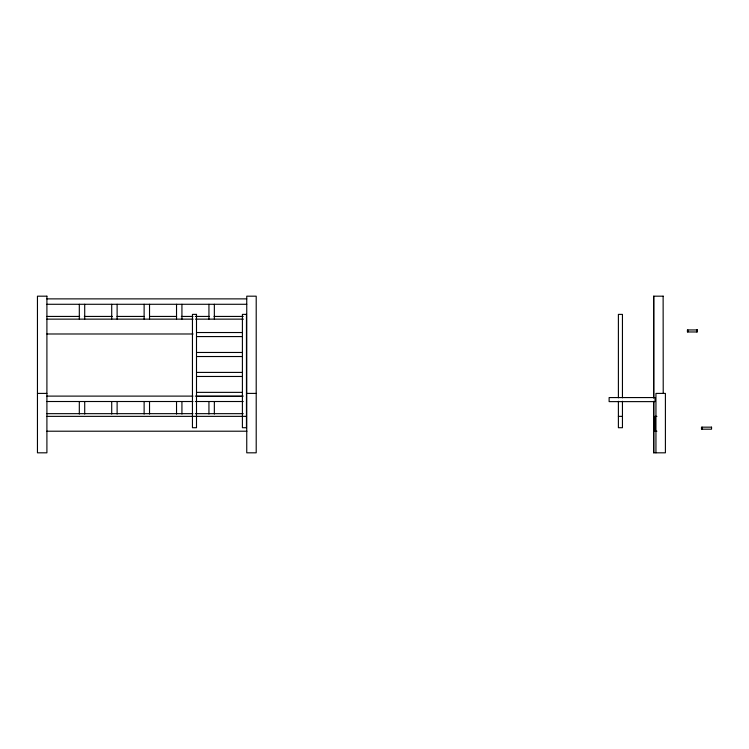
<?xml version="1.0" encoding="UTF-8"?>
<svg xmlns="http://www.w3.org/2000/svg" width="749" height="749" viewBox="0 0 749 749"><rect width="100%" height="100%" fill="white"/><g stroke="black" fill="none" stroke-linecap="round" stroke-linejoin="round"><path stroke-width="1.12" d="M663.221 296.183L653.671 296.183L653.671 397.878M46.906 298.879L246.749 298.879M46.906 304.281L246.749 304.281M46.906 316.434L79.628 316.434M84.3 316.434L112.35 316.434M117.022 316.434L143.902 316.434M149.744 316.434L176.624 316.434M181.305 316.434L192.989 316.434M195.33 316.434L209.355 316.434M214.027 316.434L243.247 316.434M46.906 319.14L193.12 319.14M195.461 319.14L243.416 319.14M196.5 332.528L242.404 332.528M46.906 333.988L193.12 333.988M196.5 336.573L242.404 336.573M196.5 352.47L242.404 352.47M196.5 356.524L242.404 356.524M196.5 372.412L242.404 372.412M196.5 376.466L242.404 376.466M196.5 392.364L242.404 392.364M37.45 393.403L46.906 393.403M256.205 393.403L246.749 393.403L246.749 452.817L256.205 452.817L256.205 296.183L246.749 296.183L246.749 393.206M46.906 396.109L192.989 396.109M195.33 396.109L243.247 396.109M196.5 396.418L242.404 396.418M46.906 401.511L192.989 401.511M195.33 401.511L243.247 401.511M46.906 413.663L192.989 413.663M195.33 413.663L243.247 413.663M46.906 416.36L246.458 416.36M618.393 416.36L622.447 416.36M655.019 416.36L656.91 416.36M46.906 431.209L246.927 431.209M655.019 431.209L656.91 431.209M702.094 427.164L702.094 429.186M696.86 329.944L696.86 331.966M687.844 329.944L687.844 331.966M663.127 296.183L663.221 393.206M655.946 452.817L655.946 393.403L665.402 393.403L665.402 452.817L653.671 452.817L653.671 401.389M655.113 416.36L655.113 431.209M653.765 296.183L653.765 397.878M653.765 401.389L653.765 452.817M622.447 397.822L622.447 314.383L618.393 314.383L618.393 397.822M622.447 401.258L622.447 427.716L618.393 427.716L618.393 401.258M214.345 304.281L214.345 319.14M214.345 401.511L214.345 414.075M208.943 304.281L208.943 319.14M208.943 401.511L208.943 414.075M181.932 304.281L181.932 319.14M181.932 401.511L181.932 414.075M176.53 304.281L176.53 319.14M176.53 401.511L176.53 414.075M149.528 304.281L149.528 319.14M149.528 401.511L149.528 414.075M144.126 304.281L144.126 319.14M144.126 401.511L144.126 414.075M117.116 304.281L117.116 319.14M117.116 401.511L117.116 414.075M111.713 304.281L111.713 319.14M111.713 401.511L111.713 414.075M84.712 304.281L84.712 319.14M84.712 401.511L84.712 414.075M79.31 304.281L79.31 319.14M79.31 401.511L79.31 414.075M46.906 296.183L37.45 296.183L37.45 452.817L46.906 452.817L46.906 296.183M196.5 314.383L192.446 314.383L192.446 427.716L196.5 427.716L196.5 314.383M246.458 314.383L242.404 314.383L242.404 427.716L246.458 427.716L246.458 314.383M697.3 329.944L687.413 329.944L687.413 331.966L697.3 331.966L697.3 329.944M655.038 397.569L609.124 397.569L609.124 401.623L655.038 401.623L655.038 397.569M711.55 427.164L701.485 427.164L701.485 429.186L711.55 429.186L711.55 427.164"/></g></svg>
